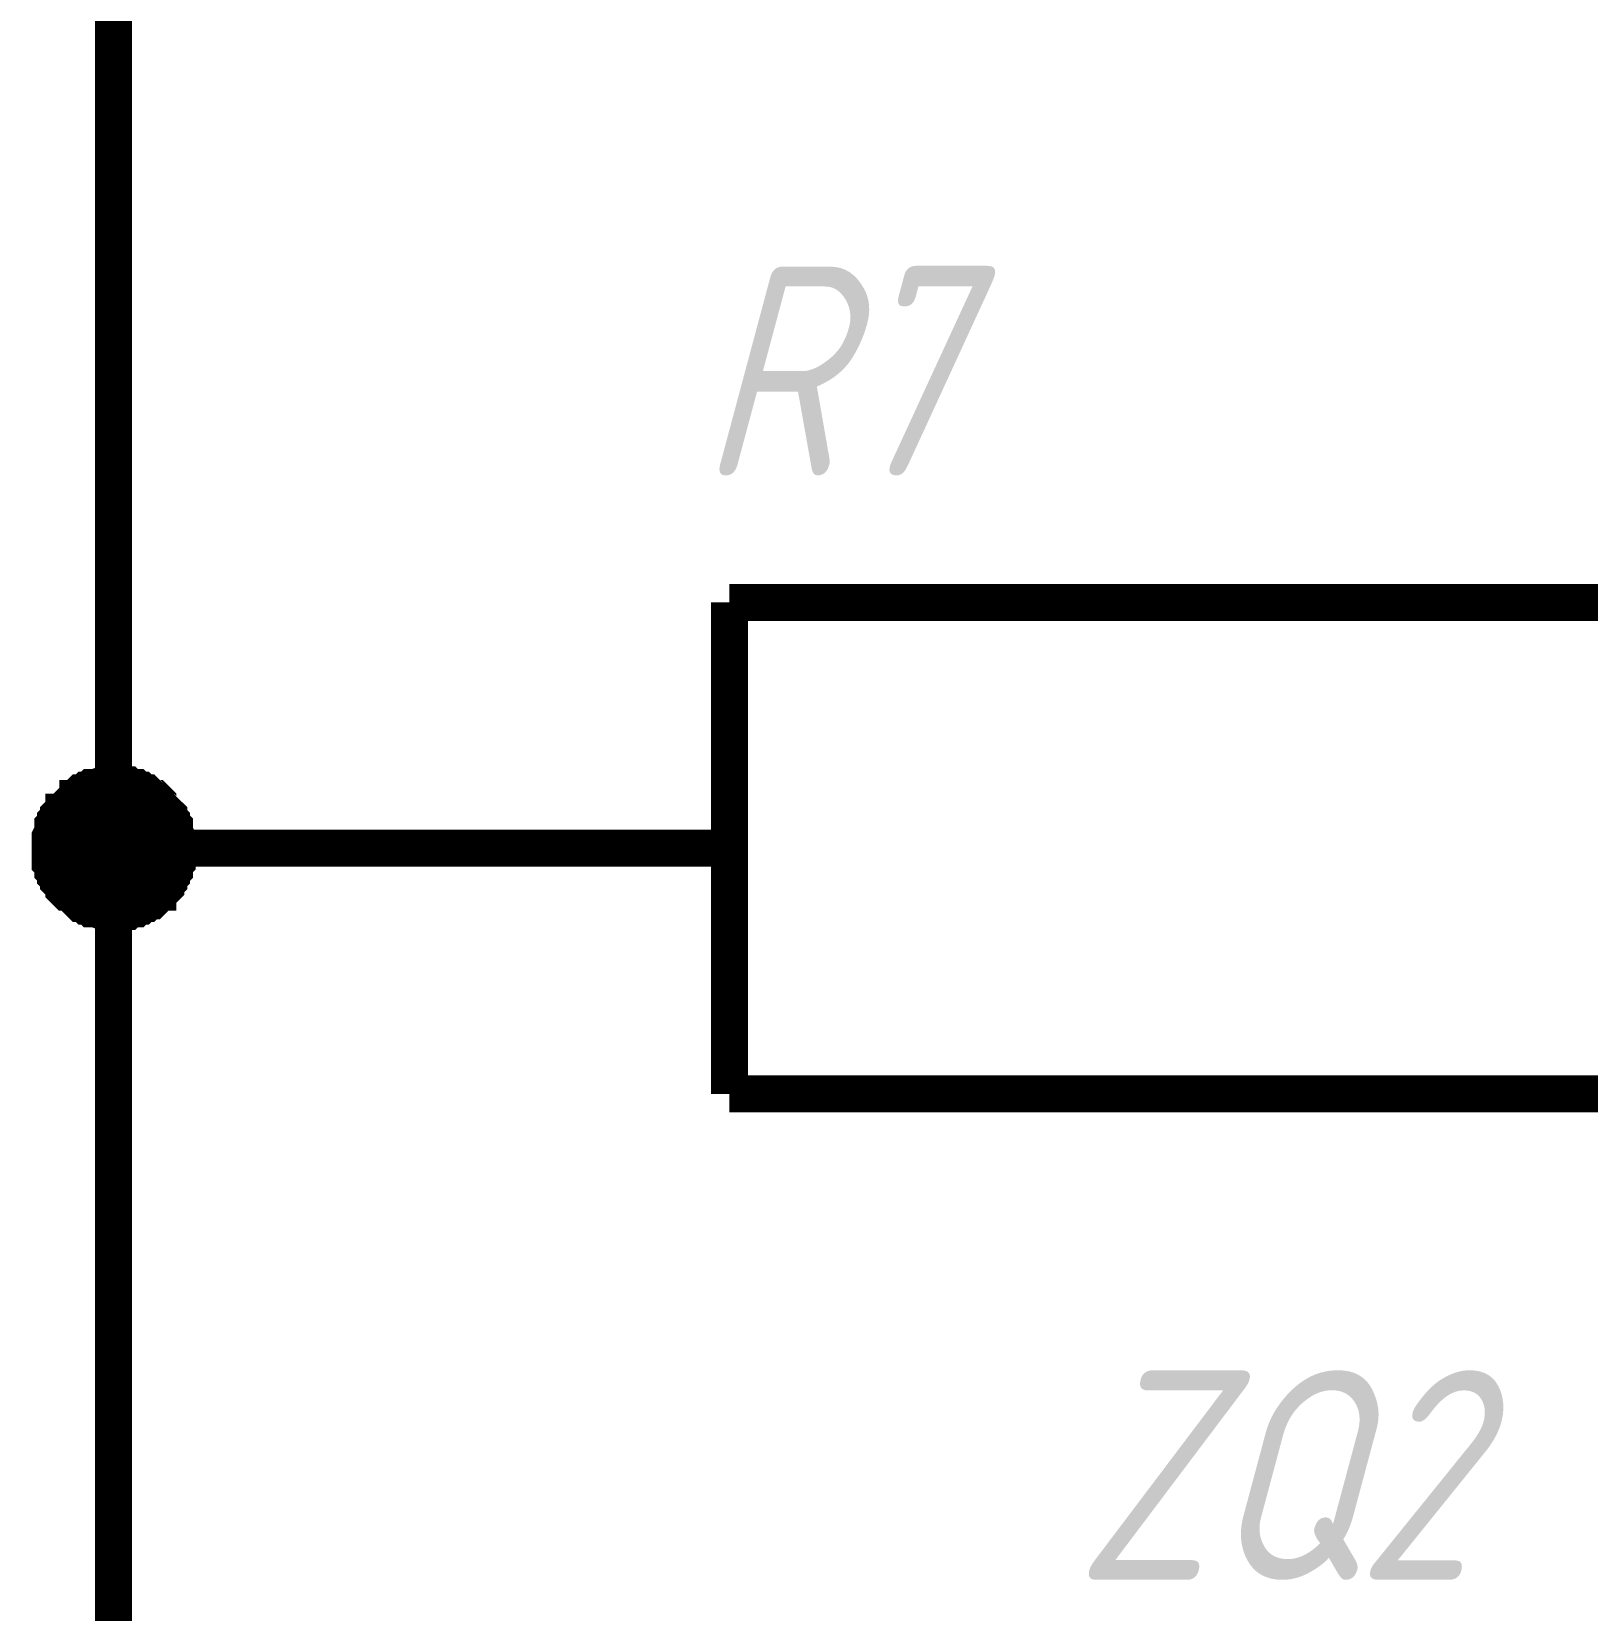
# Model space of a CAD drawing. Header units: millimetres. Extents: x 0 to 841, y 0 to 594.
# Drawn here: x 422.34 to 434.96, y 196.32 to 209.13 of the extents above; entities that cross this region are included whole.
import ezdxf

# ---------------------------------------------------------------- set-up
doc = ezdxf.new("R2010")
doc.units = ezdxf.units.MM
doc.layers.add('Sheet', color=255, linetype='Continuous')
doc.styles.get("Standard").update_dxf_attribs({"font": '', "oblique": 15})
doc.styles.get('Standard').set_extended_font_data('GOST type A')

msp = doc.modelspace()

# ---------------------------------------------------------------- linework, layer by layer
at = {"layer": 'Sheet', "color": 18, "true_color": 0x000000, "const_width": 0.3}
for points in [[(423.009, 192.49), (423.009, 202.502), (423.009, 321.481), (450.001, 321.481), (450.001, 318.995)], [(438.017, 204.495), (428.004, 204.495)], [(428.004, 204.495), (428.004, 200.509)], [(422.494, 202.502), (422.494, 202.524), (422.494, 202.547), (422.494, 202.569), (422.494, 202.592), (422.516, 202.636), (422.516, 202.659), (422.516, 202.681), (422.538, 202.704), (422.538, 202.726), (422.561, 202.748), (422.561, 202.771), (422.583, 202.793), (422.606, 202.793), (422.606, 202.816), (422.628, 202.838), (422.65, 202.86), (422.673, 202.883), (422.695, 202.905), (422.718, 202.905), (422.718, 202.928), (422.74, 202.95), (422.762, 202.95), (422.785, 202.972), (422.807, 202.972), (422.83, 202.995), (422.852, 202.995), (422.874, 202.995), (422.919, 203.017), (422.942, 203.017), (422.964, 203.017), (422.986, 203.017), (423.009, 203.017)], [(422.494, 202.502), (422.494, 202.524), (422.494, 202.547), (422.494, 202.569), (422.494, 202.592), (422.516, 202.636), (422.516, 202.659), (422.516, 202.681), (422.538, 202.704), (422.538, 202.726), (422.561, 202.748), (422.561, 202.771), (422.583, 202.793), (422.606, 202.793), (422.606, 202.816), (422.628, 202.838), (422.65, 202.86), (422.673, 202.883), (422.695, 202.905), (422.718, 202.905), (422.718, 202.928), (422.74, 202.95), (422.762, 202.95), (422.785, 202.972), (422.807, 202.972), (422.83, 202.995), (422.852, 202.995), (422.874, 202.995), (422.919, 203.017), (422.942, 203.017), (422.964, 203.017), (422.986, 203.017), (423.009, 203.017)], [(422.494, 202.502), (422.494, 202.524), (422.494, 202.547), (422.494, 202.569), (422.494, 202.592), (422.516, 202.636), (422.516, 202.659), (422.516, 202.681), (422.538, 202.704), (422.538, 202.726), (422.561, 202.748), (422.561, 202.771), (422.583, 202.793), (422.606, 202.793), (422.606, 202.816), (422.628, 202.838), (422.65, 202.86), (422.673, 202.883), (422.695, 202.905), (422.718, 202.905), (422.718, 202.928), (422.74, 202.95), (422.762, 202.95), (422.785, 202.972), (422.807, 202.972), (422.83, 202.995), (422.852, 202.995), (422.874, 202.995), (422.919, 203.017), (422.942, 203.017), (422.964, 203.017), (422.986, 203.017), (423.009, 203.017)], [(422.494, 202.502), (422.494, 202.524), (422.494, 202.547), (422.494, 202.569), (422.494, 202.592), (422.516, 202.636), (422.516, 202.659), (422.516, 202.681), (422.538, 202.704), (422.538, 202.726), (422.561, 202.748), (422.561, 202.771), (422.583, 202.793), (422.606, 202.793), (422.606, 202.816), (422.628, 202.838), (422.65, 202.86), (422.673, 202.883), (422.695, 202.905), (422.718, 202.905), (422.718, 202.928), (422.74, 202.95), (422.762, 202.95), (422.785, 202.972), (422.807, 202.972), (422.83, 202.995), (422.852, 202.995), (422.874, 202.995), (422.919, 203.017), (422.942, 203.017), (422.964, 203.017), (422.986, 203.017), (423.009, 203.017)], [(422.494, 202.502), (422.494, 202.524), (422.494, 202.547), (422.494, 202.569), (422.494, 202.592), (422.516, 202.636), (422.516, 202.659), (422.516, 202.681), (422.538, 202.704), (422.538, 202.726), (422.561, 202.748), (422.561, 202.771), (422.583, 202.793), (422.606, 202.793), (422.606, 202.816), (422.628, 202.838), (422.65, 202.86), (422.673, 202.883), (422.695, 202.905), (422.718, 202.905), (422.718, 202.928), (422.74, 202.95), (422.762, 202.95), (422.785, 202.972), (422.807, 202.972), (422.83, 202.995), (422.852, 202.995), (422.874, 202.995), (422.919, 203.017), (422.942, 203.017), (422.964, 203.017), (422.986, 203.017), (423.009, 203.017)], [(422.494, 202.502), (422.494, 202.524), (422.494, 202.547), (422.494, 202.569), (422.494, 202.592), (422.516, 202.636), (422.516, 202.659), (422.516, 202.681), (422.538, 202.704), (422.538, 202.726), (422.561, 202.748), (422.561, 202.771), (422.583, 202.793), (422.606, 202.793), (422.606, 202.816), (422.628, 202.838), (422.65, 202.86), (422.673, 202.883), (422.695, 202.905), (422.718, 202.905), (422.718, 202.928), (422.74, 202.95), (422.762, 202.95), (422.785, 202.972), (422.807, 202.972), (422.83, 202.995), (422.852, 202.995), (422.874, 202.995), (422.919, 203.017), (422.942, 203.017), (422.964, 203.017), (422.986, 203.017), (423.009, 203.017)], [(422.494, 202.502), (422.494, 202.524), (422.494, 202.547), (422.494, 202.569), (422.494, 202.592), (422.516, 202.636), (422.516, 202.659), (422.516, 202.681), (422.538, 202.704), (422.538, 202.726), (422.561, 202.748), (422.561, 202.771), (422.583, 202.793), (422.606, 202.793), (422.606, 202.816), (422.628, 202.838), (422.65, 202.86), (422.673, 202.883), (422.695, 202.905), (422.718, 202.905), (422.718, 202.928), (422.74, 202.95), (422.762, 202.95), (422.785, 202.972), (422.807, 202.972), (422.83, 202.995), (422.852, 202.995), (422.874, 202.995), (422.919, 203.017), (422.942, 203.017), (422.964, 203.017), (422.986, 203.017), (423.009, 203.017)], [(422.494, 202.502), (422.494, 202.524), (422.494, 202.547), (422.494, 202.569), (422.494, 202.592), (422.516, 202.636), (422.516, 202.659), (422.516, 202.681), (422.538, 202.704), (422.538, 202.726), (422.561, 202.748), (422.561, 202.771), (422.583, 202.793), (422.606, 202.793), (422.606, 202.816), (422.628, 202.838), (422.65, 202.86), (422.673, 202.883), (422.695, 202.905), (422.718, 202.905), (422.718, 202.928), (422.74, 202.95), (422.762, 202.95), (422.785, 202.972), (422.807, 202.972), (422.83, 202.995), (422.852, 202.995), (422.874, 202.995), (422.919, 203.017), (422.942, 203.017), (422.964, 203.017), (422.986, 203.017), (423.009, 203.017)], [(422.494, 202.502), (422.494, 202.524), (422.494, 202.547), (422.494, 202.569), (422.494, 202.592), (422.516, 202.636), (422.516, 202.659), (422.516, 202.681), (422.538, 202.704), (422.538, 202.726), (422.561, 202.748), (422.561, 202.771), (422.583, 202.793), (422.606, 202.793), (422.606, 202.816), (422.628, 202.838), (422.65, 202.86), (422.673, 202.883), (422.695, 202.905), (422.718, 202.905), (422.718, 202.928), (422.74, 202.95), (422.762, 202.95), (422.785, 202.972), (422.807, 202.972), (422.83, 202.995), (422.852, 202.995), (422.874, 202.995), (422.919, 203.017), (422.942, 203.017), (422.964, 203.017), (422.986, 203.017), (423.009, 203.017)], [(422.494, 202.502), (422.494, 202.524), (422.494, 202.547), (422.494, 202.569), (422.494, 202.592), (422.516, 202.636), (422.516, 202.659), (422.516, 202.681), (422.538, 202.704), (422.538, 202.726), (422.561, 202.748), (422.561, 202.771), (422.583, 202.793), (422.606, 202.793), (422.606, 202.816), (422.628, 202.838), (422.65, 202.86), (422.673, 202.883), (422.695, 202.905), (422.718, 202.905), (422.718, 202.928), (422.74, 202.95), (422.762, 202.95), (422.785, 202.972), (422.807, 202.972), (422.83, 202.995), (422.852, 202.995), (422.874, 202.995), (422.919, 203.017), (422.942, 203.017), (422.964, 203.017), (422.986, 203.017), (423.009, 203.017)], [(423.009, 203.017), (423.009, 203.017)], [(423.009, 203.017), (423.031, 203.017), (423.054, 203.017), (423.098, 203.017), (423.121, 203.017), (423.143, 202.995), (423.166, 202.995), (423.188, 202.995), (423.21, 202.972), (423.233, 202.972), (423.255, 202.95), (423.278, 202.95), (423.3, 202.928), (423.322, 202.905), (423.345, 202.905), (423.367, 202.883), (423.367, 202.86), (423.39, 202.838), (423.412, 202.816), (423.434, 202.793), (423.434, 202.793), (423.457, 202.771), (423.457, 202.748), (423.479, 202.726), (423.479, 202.704), (423.502, 202.681), (423.502, 202.659), (423.502, 202.636), (423.524, 202.592), (423.524, 202.569), (423.524, 202.547), (423.524, 202.524), (423.524, 202.502)], [(423.009, 203.017), (423.009, 203.017)], [(423.009, 203.017), (423.031, 203.017), (423.054, 203.017), (423.098, 203.017), (423.121, 203.017), (423.143, 202.995), (423.166, 202.995), (423.188, 202.995), (423.21, 202.972), (423.233, 202.972), (423.255, 202.95), (423.278, 202.95), (423.3, 202.928), (423.322, 202.905), (423.345, 202.905), (423.367, 202.883), (423.367, 202.86), (423.39, 202.838), (423.412, 202.816), (423.434, 202.793), (423.434, 202.793), (423.457, 202.771), (423.457, 202.748), (423.479, 202.726), (423.479, 202.704), (423.502, 202.681), (423.502, 202.659), (423.502, 202.636), (423.524, 202.592), (423.524, 202.569), (423.524, 202.547), (423.524, 202.524), (423.524, 202.502)], [(423.009, 203.017), (423.009, 203.017)], [(423.009, 203.017), (423.031, 203.017), (423.054, 203.017), (423.098, 203.017), (423.121, 203.017), (423.143, 202.995), (423.166, 202.995), (423.188, 202.995), (423.21, 202.972), (423.233, 202.972), (423.255, 202.95), (423.278, 202.95), (423.3, 202.928), (423.322, 202.905), (423.345, 202.905), (423.367, 202.883), (423.367, 202.86), (423.39, 202.838), (423.412, 202.816), (423.434, 202.793), (423.434, 202.793), (423.457, 202.771), (423.457, 202.748), (423.479, 202.726), (423.479, 202.704), (423.502, 202.681), (423.502, 202.659), (423.502, 202.636), (423.524, 202.592), (423.524, 202.569), (423.524, 202.547), (423.524, 202.524), (423.524, 202.502)], [(423.009, 203.017), (423.009, 203.017)], [(423.009, 203.017), (423.031, 203.017), (423.054, 203.017), (423.098, 203.017), (423.121, 203.017), (423.143, 202.995), (423.166, 202.995), (423.188, 202.995), (423.21, 202.972), (423.233, 202.972), (423.255, 202.95), (423.278, 202.95), (423.3, 202.928), (423.322, 202.905), (423.345, 202.905), (423.367, 202.883), (423.367, 202.86), (423.39, 202.838), (423.412, 202.816), (423.434, 202.793), (423.434, 202.793), (423.457, 202.771), (423.457, 202.748), (423.479, 202.726), (423.479, 202.704), (423.502, 202.681), (423.502, 202.659), (423.502, 202.636), (423.524, 202.592), (423.524, 202.569), (423.524, 202.547), (423.524, 202.524), (423.524, 202.502)], [(423.009, 203.017), (423.009, 203.017)], [(423.009, 203.017), (423.031, 203.017), (423.054, 203.017), (423.098, 203.017), (423.121, 203.017), (423.143, 202.995), (423.166, 202.995), (423.188, 202.995), (423.21, 202.972), (423.233, 202.972), (423.255, 202.95), (423.278, 202.95), (423.3, 202.928), (423.322, 202.905), (423.345, 202.905), (423.367, 202.883), (423.367, 202.86), (423.39, 202.838), (423.412, 202.816), (423.434, 202.793), (423.434, 202.793), (423.457, 202.771), (423.457, 202.748), (423.479, 202.726), (423.479, 202.704), (423.502, 202.681), (423.502, 202.659), (423.502, 202.636), (423.524, 202.592), (423.524, 202.569), (423.524, 202.547), (423.524, 202.524), (423.524, 202.502)], [(423.009, 203.017), (423.009, 203.017)], [(423.009, 203.017), (423.031, 203.017), (423.054, 203.017), (423.098, 203.017), (423.121, 203.017), (423.143, 202.995), (423.166, 202.995), (423.188, 202.995), (423.21, 202.972), (423.233, 202.972), (423.255, 202.95), (423.278, 202.95), (423.3, 202.928), (423.322, 202.905), (423.345, 202.905), (423.367, 202.883), (423.367, 202.86), (423.39, 202.838), (423.412, 202.816), (423.434, 202.793), (423.434, 202.793), (423.457, 202.771), (423.457, 202.748), (423.479, 202.726), (423.479, 202.704), (423.502, 202.681), (423.502, 202.659), (423.502, 202.636), (423.524, 202.592), (423.524, 202.569), (423.524, 202.547), (423.524, 202.524), (423.524, 202.502)], [(423.009, 203.017), (423.009, 203.017)], [(423.009, 203.017), (423.031, 203.017), (423.054, 203.017), (423.098, 203.017), (423.121, 203.017), (423.143, 202.995), (423.166, 202.995), (423.188, 202.995), (423.21, 202.972), (423.233, 202.972), (423.255, 202.95), (423.278, 202.95), (423.3, 202.928), (423.322, 202.905), (423.345, 202.905), (423.367, 202.883), (423.367, 202.86), (423.39, 202.838), (423.412, 202.816), (423.434, 202.793), (423.434, 202.793), (423.457, 202.771), (423.457, 202.748), (423.479, 202.726), (423.479, 202.704), (423.502, 202.681), (423.502, 202.659), (423.502, 202.636), (423.524, 202.592), (423.524, 202.569), (423.524, 202.547), (423.524, 202.524), (423.524, 202.502)], [(423.009, 203.017), (423.009, 203.017)], [(423.009, 203.017), (423.031, 203.017), (423.054, 203.017), (423.098, 203.017), (423.121, 203.017), (423.143, 202.995), (423.166, 202.995), (423.188, 202.995), (423.21, 202.972), (423.233, 202.972), (423.255, 202.95), (423.278, 202.95), (423.3, 202.928), (423.322, 202.905), (423.345, 202.905), (423.367, 202.883), (423.367, 202.86), (423.39, 202.838), (423.412, 202.816), (423.434, 202.793), (423.434, 202.793), (423.457, 202.771), (423.457, 202.748), (423.479, 202.726), (423.479, 202.704), (423.502, 202.681), (423.502, 202.659), (423.502, 202.636), (423.524, 202.592), (423.524, 202.569), (423.524, 202.547), (423.524, 202.524), (423.524, 202.502)], [(423.009, 203.017), (423.009, 203.017)], [(423.009, 203.017), (423.031, 203.017), (423.054, 203.017), (423.098, 203.017), (423.121, 203.017), (423.143, 202.995), (423.166, 202.995), (423.188, 202.995), (423.21, 202.972), (423.233, 202.972), (423.255, 202.95), (423.278, 202.95), (423.3, 202.928), (423.322, 202.905), (423.345, 202.905), (423.367, 202.883), (423.367, 202.86), (423.39, 202.838), (423.412, 202.816), (423.434, 202.793), (423.434, 202.793), (423.457, 202.771), (423.457, 202.748), (423.479, 202.726), (423.479, 202.704), (423.502, 202.681), (423.502, 202.659), (423.502, 202.636), (423.524, 202.592), (423.524, 202.569), (423.524, 202.547), (423.524, 202.524), (423.524, 202.502)], [(423.009, 203.017), (423.009, 203.017)], [(423.009, 203.017), (423.031, 203.017), (423.054, 203.017), (423.098, 203.017), (423.121, 203.017), (423.143, 202.995), (423.166, 202.995), (423.188, 202.995), (423.21, 202.972), (423.233, 202.972), (423.255, 202.95), (423.278, 202.95), (423.3, 202.928), (423.322, 202.905), (423.345, 202.905), (423.367, 202.883), (423.367, 202.86), (423.39, 202.838), (423.412, 202.816), (423.434, 202.793), (423.434, 202.793), (423.457, 202.771), (423.457, 202.748), (423.479, 202.726), (423.479, 202.704), (423.502, 202.681), (423.502, 202.659), (423.502, 202.636), (423.524, 202.592), (423.524, 202.569), (423.524, 202.547), (423.524, 202.524), (423.524, 202.502)], [(423.009, 201.987), (422.986, 201.987), (422.964, 201.987), (422.942, 201.987), (422.919, 201.987), (422.874, 202.009), (422.852, 202.009), (422.83, 202.009), (422.807, 202.032), (422.785, 202.032), (422.762, 202.054), (422.74, 202.054), (422.718, 202.076), (422.718, 202.076), (422.695, 202.099), (422.673, 202.121), (422.65, 202.144), (422.628, 202.144), (422.606, 202.166), (422.606, 202.188), (422.583, 202.211), (422.561, 202.233), (422.561, 202.256), (422.538, 202.278), (422.538, 202.3), (422.516, 202.323), (422.516, 202.345), (422.516, 202.368), (422.494, 202.39), (422.494, 202.412), (422.494, 202.457), (422.494, 202.48), (422.494, 202.502)], [(422.494, 202.502), (422.494, 202.502)], [(423.009, 201.987), (422.986, 201.987), (422.964, 201.987), (422.942, 201.987), (422.919, 201.987), (422.874, 202.009), (422.852, 202.009), (422.83, 202.009), (422.807, 202.032), (422.785, 202.032), (422.762, 202.054), (422.74, 202.054), (422.718, 202.076), (422.718, 202.076), (422.695, 202.099), (422.673, 202.121), (422.65, 202.144), (422.628, 202.144), (422.606, 202.166), (422.606, 202.188), (422.583, 202.211), (422.561, 202.233), (422.561, 202.256), (422.538, 202.278), (422.538, 202.3), (422.516, 202.323), (422.516, 202.345), (422.516, 202.368), (422.494, 202.39), (422.494, 202.412), (422.494, 202.457), (422.494, 202.48), (422.494, 202.502)], [(422.494, 202.502), (422.494, 202.502)], [(423.009, 201.987), (422.986, 201.987), (422.964, 201.987), (422.942, 201.987), (422.919, 201.987), (422.874, 202.009), (422.852, 202.009), (422.83, 202.009), (422.807, 202.032), (422.785, 202.032), (422.762, 202.054), (422.74, 202.054), (422.718, 202.076), (422.718, 202.076), (422.695, 202.099), (422.673, 202.121), (422.65, 202.144), (422.628, 202.144), (422.606, 202.166), (422.606, 202.188), (422.583, 202.211), (422.561, 202.233), (422.561, 202.256), (422.538, 202.278), (422.538, 202.3), (422.516, 202.323), (422.516, 202.345), (422.516, 202.368), (422.494, 202.39), (422.494, 202.412), (422.494, 202.457), (422.494, 202.48), (422.494, 202.502)], [(422.494, 202.502), (422.494, 202.502)], [(423.009, 201.987), (422.986, 201.987), (422.964, 201.987), (422.942, 201.987), (422.919, 201.987), (422.874, 202.009), (422.852, 202.009), (422.83, 202.009), (422.807, 202.032), (422.785, 202.032), (422.762, 202.054), (422.74, 202.054), (422.718, 202.076), (422.718, 202.076), (422.695, 202.099), (422.673, 202.121), (422.65, 202.144), (422.628, 202.144), (422.606, 202.166), (422.606, 202.188), (422.583, 202.211), (422.561, 202.233), (422.561, 202.256), (422.538, 202.278), (422.538, 202.3), (422.516, 202.323), (422.516, 202.345), (422.516, 202.368), (422.494, 202.39), (422.494, 202.412), (422.494, 202.457), (422.494, 202.48), (422.494, 202.502)], [(422.494, 202.502), (422.494, 202.502)], [(423.009, 201.987), (422.986, 201.987), (422.964, 201.987), (422.942, 201.987), (422.919, 201.987), (422.874, 202.009), (422.852, 202.009), (422.83, 202.009), (422.807, 202.032), (422.785, 202.032), (422.762, 202.054), (422.74, 202.054), (422.718, 202.076), (422.718, 202.076), (422.695, 202.099), (422.673, 202.121), (422.65, 202.144), (422.628, 202.144), (422.606, 202.166), (422.606, 202.188), (422.583, 202.211), (422.561, 202.233), (422.561, 202.256), (422.538, 202.278), (422.538, 202.3), (422.516, 202.323), (422.516, 202.345), (422.516, 202.368), (422.494, 202.39), (422.494, 202.412), (422.494, 202.457), (422.494, 202.48), (422.494, 202.502)], [(422.494, 202.502), (422.494, 202.502)], [(423.009, 201.987), (422.986, 201.987), (422.964, 201.987), (422.942, 201.987), (422.919, 201.987), (422.874, 202.009), (422.852, 202.009), (422.83, 202.009), (422.807, 202.032), (422.785, 202.032), (422.762, 202.054), (422.74, 202.054), (422.718, 202.076), (422.718, 202.076), (422.695, 202.099), (422.673, 202.121), (422.65, 202.144), (422.628, 202.144), (422.606, 202.166), (422.606, 202.188), (422.583, 202.211), (422.561, 202.233), (422.561, 202.256), (422.538, 202.278), (422.538, 202.3), (422.516, 202.323), (422.516, 202.345), (422.516, 202.368), (422.494, 202.39), (422.494, 202.412), (422.494, 202.457), (422.494, 202.48), (422.494, 202.502)], [(422.494, 202.502), (422.494, 202.502)], [(423.009, 201.987), (422.986, 201.987), (422.964, 201.987), (422.942, 201.987), (422.919, 201.987), (422.874, 202.009), (422.852, 202.009), (422.83, 202.009), (422.807, 202.032), (422.785, 202.032), (422.762, 202.054), (422.74, 202.054), (422.718, 202.076), (422.718, 202.076), (422.695, 202.099), (422.673, 202.121), (422.65, 202.144), (422.628, 202.144), (422.606, 202.166), (422.606, 202.188), (422.583, 202.211), (422.561, 202.233), (422.561, 202.256), (422.538, 202.278), (422.538, 202.3), (422.516, 202.323), (422.516, 202.345), (422.516, 202.368), (422.494, 202.39), (422.494, 202.412), (422.494, 202.457), (422.494, 202.48), (422.494, 202.502)], [(422.494, 202.502), (422.494, 202.502)], [(423.009, 201.987), (422.986, 201.987), (422.964, 201.987), (422.942, 201.987), (422.919, 201.987), (422.874, 202.009), (422.852, 202.009), (422.83, 202.009), (422.807, 202.032), (422.785, 202.032), (422.762, 202.054), (422.74, 202.054), (422.718, 202.076), (422.718, 202.076), (422.695, 202.099), (422.673, 202.121), (422.65, 202.144), (422.628, 202.144), (422.606, 202.166), (422.606, 202.188), (422.583, 202.211), (422.561, 202.233), (422.561, 202.256), (422.538, 202.278), (422.538, 202.3), (422.516, 202.323), (422.516, 202.345), (422.516, 202.368), (422.494, 202.39), (422.494, 202.412), (422.494, 202.457), (422.494, 202.48), (422.494, 202.502)], [(422.494, 202.502), (422.494, 202.502)], [(423.009, 201.987), (422.986, 201.987), (422.964, 201.987), (422.942, 201.987), (422.919, 201.987), (422.874, 202.009), (422.852, 202.009), (422.83, 202.009), (422.807, 202.032), (422.785, 202.032), (422.762, 202.054), (422.74, 202.054), (422.718, 202.076), (422.718, 202.076), (422.695, 202.099), (422.673, 202.121), (422.65, 202.144), (422.628, 202.144), (422.606, 202.166), (422.606, 202.188), (422.583, 202.211), (422.561, 202.233), (422.561, 202.256), (422.538, 202.278), (422.538, 202.3), (422.516, 202.323), (422.516, 202.345), (422.516, 202.368), (422.494, 202.39), (422.494, 202.412), (422.494, 202.457), (422.494, 202.48), (422.494, 202.502)], [(422.494, 202.502), (422.494, 202.502)], [(423.009, 201.987), (422.986, 201.987), (422.964, 201.987), (422.942, 201.987), (422.919, 201.987), (422.874, 202.009), (422.852, 202.009), (422.83, 202.009), (422.807, 202.032), (422.785, 202.032), (422.762, 202.054), (422.74, 202.054), (422.718, 202.076), (422.718, 202.076), (422.695, 202.099), (422.673, 202.121), (422.65, 202.144), (422.628, 202.144), (422.606, 202.166), (422.606, 202.188), (422.583, 202.211), (422.561, 202.233), (422.561, 202.256), (422.538, 202.278), (422.538, 202.3), (422.516, 202.323), (422.516, 202.345), (422.516, 202.368), (422.494, 202.39), (422.494, 202.412), (422.494, 202.457), (422.494, 202.48), (422.494, 202.502)], [(422.494, 202.502), (422.494, 202.502)], [(423.524, 202.502), (423.524, 202.48), (423.524, 202.457), (423.524, 202.412), (423.524, 202.39), (423.502, 202.368), (423.502, 202.345), (423.502, 202.323), (423.479, 202.3), (423.479, 202.278), (423.457, 202.256), (423.457, 202.233), (423.434, 202.211), (423.434, 202.188), (423.412, 202.166), (423.39, 202.144), (423.367, 202.144), (423.367, 202.121), (423.345, 202.099), (423.322, 202.076), (423.3, 202.076), (423.278, 202.054), (423.255, 202.054), (423.233, 202.032), (423.21, 202.032), (423.188, 202.009), (423.166, 202.009), (423.143, 202.009), (423.121, 201.987), (423.098, 201.987), (423.054, 201.987), (423.031, 201.987), (423.009, 201.987)], [(423.524, 202.502), (423.524, 202.48), (423.524, 202.457), (423.524, 202.412), (423.524, 202.39), (423.502, 202.368), (423.502, 202.345), (423.502, 202.323), (423.479, 202.3), (423.479, 202.278), (423.457, 202.256), (423.457, 202.233), (423.434, 202.211), (423.434, 202.188), (423.412, 202.166), (423.39, 202.144), (423.367, 202.144), (423.367, 202.121), (423.345, 202.099), (423.322, 202.076), (423.3, 202.076), (423.278, 202.054), (423.255, 202.054), (423.233, 202.032), (423.21, 202.032), (423.188, 202.009), (423.166, 202.009), (423.143, 202.009), (423.121, 201.987), (423.098, 201.987), (423.054, 201.987), (423.031, 201.987), (423.009, 201.987)], [(428.004, 202.502), (423.009, 202.502)], [(423.524, 202.502), (423.524, 202.48), (423.524, 202.457), (423.524, 202.412), (423.524, 202.39), (423.502, 202.368), (423.502, 202.345), (423.502, 202.323), (423.479, 202.3), (423.479, 202.278), (423.457, 202.256), (423.457, 202.233), (423.434, 202.211), (423.434, 202.188), (423.412, 202.166), (423.39, 202.144), (423.367, 202.144), (423.367, 202.121), (423.345, 202.099), (423.322, 202.076), (423.3, 202.076), (423.278, 202.054), (423.255, 202.054), (423.233, 202.032), (423.21, 202.032), (423.188, 202.009), (423.166, 202.009), (423.143, 202.009), (423.121, 201.987), (423.098, 201.987), (423.054, 201.987), (423.031, 201.987), (423.009, 201.987)], [(423.524, 202.502), (423.524, 202.48), (423.524, 202.457), (423.524, 202.412), (423.524, 202.39), (423.502, 202.368), (423.502, 202.345), (423.502, 202.323), (423.479, 202.3), (423.479, 202.278), (423.457, 202.256), (423.457, 202.233), (423.434, 202.211), (423.434, 202.188), (423.412, 202.166), (423.39, 202.144), (423.367, 202.144), (423.367, 202.121), (423.345, 202.099), (423.322, 202.076), (423.3, 202.076), (423.278, 202.054), (423.255, 202.054), (423.233, 202.032), (423.21, 202.032), (423.188, 202.009), (423.166, 202.009), (423.143, 202.009), (423.121, 201.987), (423.098, 201.987), (423.054, 201.987), (423.031, 201.987), (423.009, 201.987)], [(423.524, 202.502), (423.524, 202.48), (423.524, 202.457), (423.524, 202.412), (423.524, 202.39), (423.502, 202.368), (423.502, 202.345), (423.502, 202.323), (423.479, 202.3), (423.479, 202.278), (423.457, 202.256), (423.457, 202.233), (423.434, 202.211), (423.434, 202.188), (423.412, 202.166), (423.39, 202.144), (423.367, 202.144), (423.367, 202.121), (423.345, 202.099), (423.322, 202.076), (423.3, 202.076), (423.278, 202.054), (423.255, 202.054), (423.233, 202.032), (423.21, 202.032), (423.188, 202.009), (423.166, 202.009), (423.143, 202.009), (423.121, 201.987), (423.098, 201.987), (423.054, 201.987), (423.031, 201.987), (423.009, 201.987)], [(423.524, 202.502), (423.524, 202.48), (423.524, 202.457), (423.524, 202.412), (423.524, 202.39), (423.502, 202.368), (423.502, 202.345), (423.502, 202.323), (423.479, 202.3), (423.479, 202.278), (423.457, 202.256), (423.457, 202.233), (423.434, 202.211), (423.434, 202.188), (423.412, 202.166), (423.39, 202.144), (423.367, 202.144), (423.367, 202.121), (423.345, 202.099), (423.322, 202.076), (423.3, 202.076), (423.278, 202.054), (423.255, 202.054), (423.233, 202.032), (423.21, 202.032), (423.188, 202.009), (423.166, 202.009), (423.143, 202.009), (423.121, 201.987), (423.098, 201.987), (423.054, 201.987), (423.031, 201.987), (423.009, 201.987)], [(423.524, 202.502), (423.524, 202.48), (423.524, 202.457), (423.524, 202.412), (423.524, 202.39), (423.502, 202.368), (423.502, 202.345), (423.502, 202.323), (423.479, 202.3), (423.479, 202.278), (423.457, 202.256), (423.457, 202.233), (423.434, 202.211), (423.434, 202.188), (423.412, 202.166), (423.39, 202.144), (423.367, 202.144), (423.367, 202.121), (423.345, 202.099), (423.322, 202.076), (423.3, 202.076), (423.278, 202.054), (423.255, 202.054), (423.233, 202.032), (423.21, 202.032), (423.188, 202.009), (423.166, 202.009), (423.143, 202.009), (423.121, 201.987), (423.098, 201.987), (423.054, 201.987), (423.031, 201.987), (423.009, 201.987)], [(423.524, 202.502), (423.524, 202.48), (423.524, 202.457), (423.524, 202.412), (423.524, 202.39), (423.502, 202.368), (423.502, 202.345), (423.502, 202.323), (423.479, 202.3), (423.479, 202.278), (423.457, 202.256), (423.457, 202.233), (423.434, 202.211), (423.434, 202.188), (423.412, 202.166), (423.39, 202.144), (423.367, 202.144), (423.367, 202.121), (423.345, 202.099), (423.322, 202.076), (423.3, 202.076), (423.278, 202.054), (423.255, 202.054), (423.233, 202.032), (423.21, 202.032), (423.188, 202.009), (423.166, 202.009), (423.143, 202.009), (423.121, 201.987), (423.098, 201.987), (423.054, 201.987), (423.031, 201.987), (423.009, 201.987)], [(423.524, 202.502), (423.524, 202.48), (423.524, 202.457), (423.524, 202.412), (423.524, 202.39), (423.502, 202.368), (423.502, 202.345), (423.502, 202.323), (423.479, 202.3), (423.479, 202.278), (423.457, 202.256), (423.457, 202.233), (423.434, 202.211), (423.434, 202.188), (423.412, 202.166), (423.39, 202.144), (423.367, 202.144), (423.367, 202.121), (423.345, 202.099), (423.322, 202.076), (423.3, 202.076), (423.278, 202.054), (423.255, 202.054), (423.233, 202.032), (423.21, 202.032), (423.188, 202.009), (423.166, 202.009), (423.143, 202.009), (423.121, 201.987), (423.098, 201.987), (423.054, 201.987), (423.031, 201.987), (423.009, 201.987)], [(423.524, 202.502), (423.524, 202.48), (423.524, 202.457), (423.524, 202.412), (423.524, 202.39), (423.502, 202.368), (423.502, 202.345), (423.502, 202.323), (423.479, 202.3), (423.479, 202.278), (423.457, 202.256), (423.457, 202.233), (423.434, 202.211), (423.434, 202.188), (423.412, 202.166), (423.39, 202.144), (423.367, 202.144), (423.367, 202.121), (423.345, 202.099), (423.322, 202.076), (423.3, 202.076), (423.278, 202.054), (423.255, 202.054), (423.233, 202.032), (423.21, 202.032), (423.188, 202.009), (423.166, 202.009), (423.143, 202.009), (423.121, 201.987), (423.098, 201.987), (423.054, 201.987), (423.031, 201.987), (423.009, 201.987)], [(423.524, 202.502), (423.524, 202.502), (423.524, 202.502), (423.524, 202.502), (423.524, 202.502), (423.524, 202.502), (423.524, 202.502), (423.524, 202.502), (423.524, 202.502), (423.524, 202.502), (423.524, 202.502), (423.524, 202.502), (423.524, 202.502), (423.524, 202.502), (423.524, 202.502), (423.524, 202.502), (423.524, 202.502), (423.524, 202.502), (423.524, 202.502), (423.524, 202.502), (423.524, 202.502), (423.524, 202.502), (423.524, 202.502), (423.524, 202.502), (423.524, 202.502), (423.524, 202.502), (423.524, 202.502), (423.524, 202.502), (423.524, 202.502), (423.524, 202.502), (423.524, 202.502), (423.524, 202.502), (423.524, 202.502)], [(423.524, 202.502), (423.524, 202.502)], [(423.524, 202.502), (423.524, 202.502), (423.524, 202.502), (423.524, 202.502), (423.524, 202.502), (423.524, 202.502), (423.524, 202.502), (423.524, 202.502), (423.524, 202.502), (423.524, 202.502), (423.524, 202.502), (423.524, 202.502), (423.524, 202.502), (423.524, 202.502), (423.524, 202.502), (423.524, 202.502), (423.524, 202.502), (423.524, 202.502), (423.524, 202.502), (423.524, 202.502), (423.524, 202.502), (423.524, 202.502), (423.524, 202.502), (423.524, 202.502), (423.524, 202.502), (423.524, 202.502), (423.524, 202.502), (423.524, 202.502), (423.524, 202.502), (423.524, 202.502), (423.524, 202.502), (423.524, 202.502), (423.524, 202.502)], [(423.524, 202.502), (423.524, 202.502)], [(423.524, 202.502), (423.524, 202.502), (423.524, 202.502), (423.524, 202.502), (423.524, 202.502), (423.524, 202.502), (423.524, 202.502), (423.524, 202.502), (423.524, 202.502), (423.524, 202.502), (423.524, 202.502), (423.524, 202.502), (423.524, 202.502), (423.524, 202.502), (423.524, 202.502), (423.524, 202.502), (423.524, 202.502), (423.524, 202.502), (423.524, 202.502), (423.524, 202.502), (423.524, 202.502), (423.524, 202.502), (423.524, 202.502), (423.524, 202.502), (423.524, 202.502), (423.524, 202.502), (423.524, 202.502), (423.524, 202.502), (423.524, 202.502), (423.524, 202.502), (423.524, 202.502), (423.524, 202.502), (423.524, 202.502)], [(423.524, 202.502), (423.524, 202.502)], [(423.524, 202.502), (423.524, 202.502), (423.524, 202.502), (423.524, 202.502), (423.524, 202.502), (423.524, 202.502), (423.524, 202.502), (423.524, 202.502), (423.524, 202.502), (423.524, 202.502), (423.524, 202.502), (423.524, 202.502), (423.524, 202.502), (423.524, 202.502), (423.524, 202.502), (423.524, 202.502), (423.524, 202.502), (423.524, 202.502), (423.524, 202.502), (423.524, 202.502), (423.524, 202.502), (423.524, 202.502), (423.524, 202.502), (423.524, 202.502), (423.524, 202.502), (423.524, 202.502), (423.524, 202.502), (423.524, 202.502), (423.524, 202.502), (423.524, 202.502), (423.524, 202.502), (423.524, 202.502), (423.524, 202.502)], [(423.524, 202.502), (423.524, 202.502)], [(423.524, 202.502), (423.524, 202.502), (423.524, 202.502), (423.524, 202.502), (423.524, 202.502), (423.524, 202.502), (423.524, 202.502), (423.524, 202.502), (423.524, 202.502), (423.524, 202.502), (423.524, 202.502), (423.524, 202.502), (423.524, 202.502), (423.524, 202.502), (423.524, 202.502), (423.524, 202.502), (423.524, 202.502), (423.524, 202.502), (423.524, 202.502), (423.524, 202.502), (423.524, 202.502), (423.524, 202.502), (423.524, 202.502), (423.524, 202.502), (423.524, 202.502), (423.524, 202.502), (423.524, 202.502), (423.524, 202.502), (423.524, 202.502), (423.524, 202.502), (423.524, 202.502), (423.524, 202.502), (423.524, 202.502)], [(423.524, 202.502), (423.524, 202.502)], [(423.524, 202.502), (423.524, 202.502), (423.524, 202.502), (423.524, 202.502), (423.524, 202.502), (423.524, 202.502), (423.524, 202.502), (423.524, 202.502), (423.524, 202.502), (423.524, 202.502), (423.524, 202.502), (423.524, 202.502), (423.524, 202.502), (423.524, 202.502), (423.524, 202.502), (423.524, 202.502), (423.524, 202.502), (423.524, 202.502), (423.524, 202.502), (423.524, 202.502), (423.524, 202.502), (423.524, 202.502), (423.524, 202.502), (423.524, 202.502), (423.524, 202.502), (423.524, 202.502), (423.524, 202.502), (423.524, 202.502), (423.524, 202.502), (423.524, 202.502), (423.524, 202.502), (423.524, 202.502), (423.524, 202.502)], [(423.524, 202.502), (423.524, 202.502)], [(423.524, 202.502), (423.524, 202.502), (423.524, 202.502), (423.524, 202.502), (423.524, 202.502), (423.524, 202.502), (423.524, 202.502), (423.524, 202.502), (423.524, 202.502), (423.524, 202.502), (423.524, 202.502), (423.524, 202.502), (423.524, 202.502), (423.524, 202.502), (423.524, 202.502), (423.524, 202.502), (423.524, 202.502), (423.524, 202.502), (423.524, 202.502), (423.524, 202.502), (423.524, 202.502), (423.524, 202.502), (423.524, 202.502), (423.524, 202.502), (423.524, 202.502), (423.524, 202.502), (423.524, 202.502), (423.524, 202.502), (423.524, 202.502), (423.524, 202.502), (423.524, 202.502), (423.524, 202.502), (423.524, 202.502)], [(423.524, 202.502), (423.524, 202.502)], [(423.524, 202.502), (423.524, 202.502), (423.524, 202.502), (423.524, 202.502), (423.524, 202.502), (423.524, 202.502), (423.524, 202.502), (423.524, 202.502), (423.524, 202.502), (423.524, 202.502), (423.524, 202.502), (423.524, 202.502), (423.524, 202.502), (423.524, 202.502), (423.524, 202.502), (423.524, 202.502), (423.524, 202.502), (423.524, 202.502), (423.524, 202.502), (423.524, 202.502), (423.524, 202.502), (423.524, 202.502), (423.524, 202.502), (423.524, 202.502), (423.524, 202.502), (423.524, 202.502), (423.524, 202.502), (423.524, 202.502), (423.524, 202.502), (423.524, 202.502), (423.524, 202.502), (423.524, 202.502), (423.524, 202.502)], [(423.524, 202.502), (423.524, 202.502)], [(423.524, 202.502), (423.524, 202.502), (423.524, 202.502), (423.524, 202.502), (423.524, 202.502), (423.524, 202.502), (423.524, 202.502), (423.524, 202.502), (423.524, 202.502), (423.524, 202.502), (423.524, 202.502), (423.524, 202.502), (423.524, 202.502), (423.524, 202.502), (423.524, 202.502), (423.524, 202.502), (423.524, 202.502), (423.524, 202.502), (423.524, 202.502), (423.524, 202.502), (423.524, 202.502), (423.524, 202.502), (423.524, 202.502), (423.524, 202.502), (423.524, 202.502), (423.524, 202.502), (423.524, 202.502), (423.524, 202.502), (423.524, 202.502), (423.524, 202.502), (423.524, 202.502), (423.524, 202.502), (423.524, 202.502)], [(423.524, 202.502), (423.524, 202.502)], [(423.524, 202.502), (423.524, 202.502), (423.524, 202.502), (423.524, 202.502), (423.524, 202.502), (423.524, 202.502), (423.524, 202.502), (423.524, 202.502), (423.524, 202.502), (423.524, 202.502), (423.524, 202.502), (423.524, 202.502), (423.524, 202.502), (423.524, 202.502), (423.524, 202.502), (423.524, 202.502), (423.524, 202.502), (423.524, 202.502), (423.524, 202.502), (423.524, 202.502), (423.524, 202.502), (423.524, 202.502), (423.524, 202.502), (423.524, 202.502), (423.524, 202.502), (423.524, 202.502), (423.524, 202.502), (423.524, 202.502), (423.524, 202.502), (423.524, 202.502), (423.524, 202.502), (423.524, 202.502), (423.524, 202.502)], [(423.524, 202.502), (423.524, 202.502)], [(428.004, 200.509), (438.017, 200.509)]]:
    msp.add_lwpolyline(points, dxfattribs=at)
at = {"layer": 'Sheet', "color": 18, "true_color": 0x000000, "const_width": 0.508}
msp.add_lwpolyline([(422.746, 202.5, 1), (423.254, 202.5, 1)], format="xyb", close=True, dxfattribs=at)

# ---------------------------------------------------------------- texts
at = {"layer": 'Sheet', "color": 18, "true_color": 0x000000, "oblique": 15}
for s, p in [('R7', (427.758, 205.526)), ('ZQ2', (430.804, 196.567))]:
    msp.add_text(s, height=1.7, dxfattribs=at).set_placement(p)

doc.saveas('drawing.dxf')
